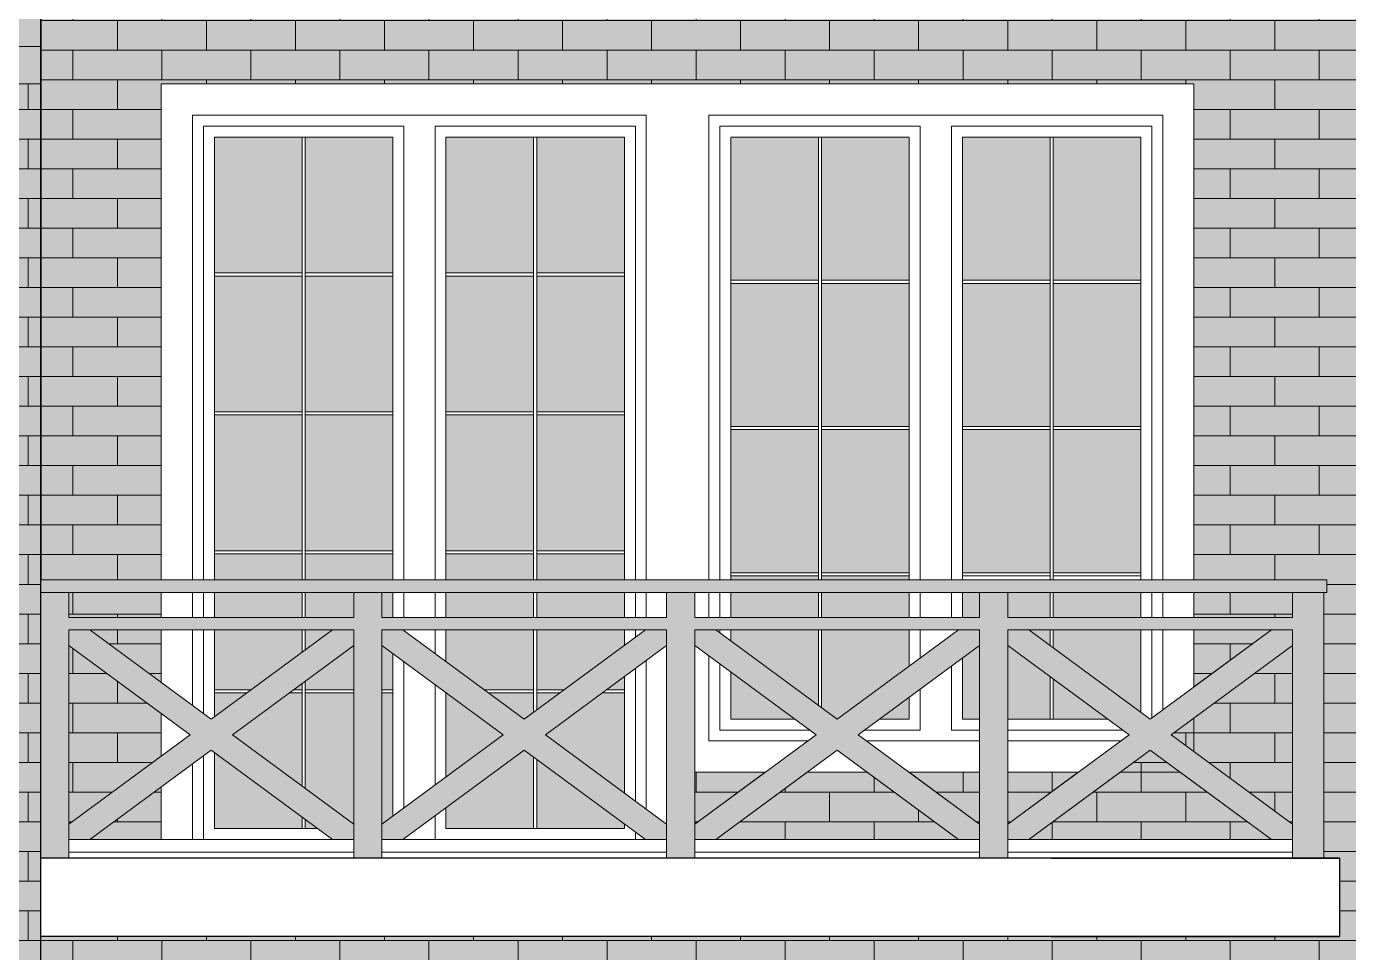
# Model space of a CAD drawing. Header units: millimetres. Extents: x -56498 to 234605, y -296269 to -29969.
# Drawn here: x 217763 to 221988, y -192118 to -189158 of the extents above; entities that cross this region are included whole.
import ezdxf

# ---------------------------------------------------------------- set-up
doc = ezdxf.new("R2010")
doc.units = ezdxf.units.MM
doc.header["$LTSCALE"] = 100
for name, color, linetype, lineweight in [('0.3', 7, 'Continuous', 30), ('Тонкі 0.18', 142, 'Continuous', 18), ('Штрихування 0.09', 253, 'Continuous', 9)]:
    doc.layers.add(name, color=color, linetype=linetype, lineweight=lineweight)
pattern_1 = [(0, (0, -59400), (0, 94.83852), []), (90, (0, -59400), (-142.24, 94.83852), [94.83852, -94.83852])]

msp = doc.modelspace()

# ---------------------------------------------------------------- hatches: boundary and pattern name
at = {"layer": 'Тонкі 0.18', "ltscale": 0.75, "true_color": 0xf4ebd8}
h = msp.add_hatch(color=254, dxfattribs=at)
h.paths.add_polyline_path([(217689.124, -188401.829), (217364.445, -188766.652), (217689.124, -189131.4)])
h.paths.add_polyline_path([(217608.836, -188311.636), (216959.478, -188311.636), (217284.157, -188676.384)])
h.paths.add_polyline_path([(216879.115, -188401.829), (216879.115, -189131.4), (217203.794, -188766.652)])
h.paths.add_polyline_path([(217284.157, -188856.845), (216959.478, -189221.593), (217608.836, -189221.593)])
h.paths.add_polyline_path([(216759.133, -188311.636), (216029.111, -188311.636), (216029.111, -189221.593), (216759.133, -189221.593)])
h.paths.add_polyline_path([(215909.129, -188391.024), (215475.799, -188766.652), (215909.129, -189142.205)])
h.paths.add_polyline_path([(215384.18, -188846.04), (214950.775, -189221.593), (215817.511, -189221.593)])
h.paths.add_polyline_path([(214859.156, -188391.024), (214859.156, -189142.205), (215292.562, -188766.652)])
h.paths.add_polyline_path([(215817.511, -188311.636), (214950.775, -188311.636), (215384.18, -188687.189)])
h.paths.add_polyline_path([(214739.174, -188311.636), (214229.158, -188311.636), (214229.158, -189221.593), (214739.174, -189221.593)])
h.paths.add_polyline_path([(214109.176, -188391.024), (213675.77, -188766.652), (214109.176, -189142.205)])
h.paths.add_polyline_path([(214017.557, -188311.636), (213150.746, -188311.636), (213584.152, -188687.189)])
h.paths.add_polyline_path([(213492.533, -188766.652), (213059.127, -188391.024), (213059.127, -189142.205)])
h.paths.add_polyline_path([(213584.152, -188846.04), (213150.746, -189221.593), (214017.557, -189221.593)])
h.paths.add_polyline_path([(212939.146, -188311.636), (212209.124, -188311.636), (212209.124, -189221.593), (212939.146, -189221.593)])
h.paths.add_polyline_path([(212089.142, -188401.829), (211764.463, -188766.652), (212089.142, -189131.4)])
h.paths.add_polyline_path([(212008.854, -188311.636), (211359.496, -188311.636), (211684.175, -188676.384)])
h.paths.add_polyline_path([(211279.133, -188401.829), (211279.133, -189131.4), (211603.812, -188766.652)])
h.paths.add_polyline_path([(211684.175, -188856.845), (211359.496, -189221.593), (212008.854, -189221.593)])
h.paths.add_polyline_path([(214859.156, -189341.65), (214109.176, -189341.65), (214109.176, -190441.634), (214859.156, -190441.634)])
h.paths.add_polyline_path([(214859.156, -190441.634), (214109.176, -190441.634), (214109.176, -191541.619), (212459.143, -191541.619), (212459.143, -190441.634), (211159.151, -190441.634), (211159.151, -193366.634), (212459.143, -193366.634), (212459.143, -192541.618), (214109.176, -192541.618), (214109.176, -193366.634), (214859.156, -193366.634), (214859.156, -192541.618), (216509.114, -192541.618), (216509.114, -193366.634), (217809.181, -193366.634), (217809.181, -190441.634), (216509.114, -190441.634), (216509.114, -191541.619), (214859.156, -191541.619)])
h.paths.add_polyline_path([(217809.181, -189341.65), (216509.114, -189341.65), (216509.114, -190441.634), (217809.181, -190441.634)])
h.paths.add_polyline_path([(212459.143, -189341.65), (211159.151, -189341.65), (211159.151, -190441.634), (212459.143, -190441.634)])
h.paths.add_polyline_path([(217809.181, -193366.634), (216509.114, -193366.634), (216509.114, -194191.651), (214859.156, -194191.651), (214859.156, -193366.634), (214109.176, -193366.634), (214109.176, -194191.576), (214109.176, -194191.651), (212459.143, -194191.651), (212459.143, -193366.634), (211159.151, -193366.634), (211159.151, -195046.592), (217809.181, -195046.592)])
h = msp.add_hatch(color=254, dxfattribs=at)
h.paths.add_polyline_path([(218194.113, -190441.634), (217809.181, -190441.634), (217809.181, -190926.627), (218194.113, -190926.627)], flags=17)
h.paths.add_polyline_path([(218194.113, -191086.603), (217966.531, -191086.603), (218194.113, -191254.172)], flags=17)
h.paths.add_polyline_path([(218194.113, -190966.621), (217899.074, -190966.621), (217899.074, -191046.609), (218194.113, -191046.609)], flags=16)
h.paths.add_polyline_path([(218194.113, -191353.515), (217899.074, -191136.276), (217899.074, -191706.922), (218194.113, -191489.741)], flags=17)
h.paths.add_polyline_path([(218194.113, -191589.07), (217966.531, -191756.595), (218194.113, -191756.595)], flags=17)
h.paths.add_polyline_path([(221741.646, -191086.603), (221494.104, -191086.603), (221494.104, -191268.864)], flags=16)
h.paths.add_polyline_path([(220123.636, -191541.619), (219899.072, -191541.619), (219899.072, -191706.922)], flags=17)
h.paths.add_polyline_path([(220449.602, -191541.619), (220258.575, -191541.619), (219966.529, -191756.595), (220741.647, -191756.595)], flags=17)
h.paths.add_polyline_path([(221449.601, -191541.619), (221258.574, -191541.619), (220966.529, -191756.595), (221741.646, -191756.595)], flags=17)
h.paths.add_polyline_path([(221809.103, -191136.276), (221494.104, -191368.211), (221494.104, -191474.987), (221809.103, -191706.922)], flags=17)
h.paths.add_polyline_path([(225309.139, -189094.333), (218488.103, -189094.333), (218409.166, -189001.814), (217809.181, -188298.649), (217809.181, -188311.636), (217809.181, -189221.593), (217809.181, -189341.65), (217809.181, -190441.634), (218194.113, -190441.634), (218194.113, -189341.65), (219844.071, -189341.65), (221494.104, -189341.65), (221494.104, -190441.634), (222309.066, -190441.634), (222309.066, -189341.65), (223959.091, -189341.65), (223959.091, -190441.634), (225309.139, -190441.634)])
h.paths.add_polyline_path([(225309.139, -190441.634), (223959.091, -190441.634), (223959.091, -191541.619), (222309.066, -191541.619), (222309.066, -190441.634), (221494.104, -190441.634), (221494.104, -190926.627), (221919.106, -190926.627), (221919.106, -190966.621), (221909.126, -190966.621), (221909.126, -191816.598), (221959.126, -191816.598), (221959.126, -192066.595), (217809.181, -192066.595), (217809.181, -193366.634), (218194.113, -193366.634), (218194.113, -192541.618), (219844.146, -192541.618), (221494.104, -192541.618), (221494.104, -193366.634), (222309.141, -193366.634), (222309.141, -192541.618), (223959.173, -192541.618), (223959.173, -193366.634), (225309.139, -193366.634)])
h.paths.add_polyline_path([(225309.139, -193366.634), (223959.173, -193366.634), (223959.173, -194191.651), (222309.141, -194191.651), (222309.141, -193366.634), (221494.104, -193366.634), (221494.104, -194191.576), (221494.104, -194191.651), (218194.113, -194191.651), (218194.113, -193366.634), (217809.181, -193366.634), (217809.181, -195046.592), (225309.139, -195046.592)])
h.paths.add_polyline_path([(221809.103, -190966.621), (221494.104, -190966.621), (221494.104, -191046.609), (221809.103, -191046.609)], flags=16)
h.paths.add_polyline_path([(221741.646, -191086.603), (221494.104, -191086.603), (221494.104, -191268.864)], flags=17)
h.paths.add_polyline_path([(221809.103, -191136.276), (221494.104, -191368.211), (221494.104, -191474.987), (221809.103, -191706.922)], flags=16)
h.paths.add_polyline_path([(221449.601, -191541.619), (221258.574, -191541.619), (220966.529, -191756.595), (221741.646, -191756.595)], flags=17)
h.paths.add_polyline_path([(220899.072, -191541.619), (220899.072, -191706.922), (221123.636, -191541.619)], flags=17)
h.paths.add_polyline_path([(221258.567, -191541.619), (221258.574, -191541.619), (221354.088, -191471.31), (221449.601, -191541.619), (221449.608, -191541.619), (221741.646, -191756.595), (220966.529, -191756.595)], flags=17)
h.paths.add_polyline_path([(221421.545, -191421.637), (221809.103, -191136.276), (221809.103, -191706.922)], flags=17)
h.paths.add_polyline_path([(221494.104, -191268.864), (221494.104, -191086.603), (221741.646, -191086.603)], flags=17)
h.paths.add_polyline_path([(220809.104, -191541.619), (220584.54, -191541.619), (220809.104, -191706.922)], flags=17)
at = {"layer": 'Тонкі 0.18'}
msp.add_hatch(color=256, dxfattribs=at).paths.add_polyline_path([(219104.07, -191287.248), (219104.67, -191287.623), (219104.07, -191287.623), (219104.07, -191287.248)], flags=0)
at = {"layer": 'Штрихування 0.09', "true_color": 0xa64517}
h = msp.add_hatch(color=34, dxfattribs=at)
h.paths.add_polyline_path([(214229.158, -188311.636), (214109.176, -188311.636), (214109.176, -189221.593), (214229.158, -189221.593)])
h.paths.add_polyline_path([(215909.129, -188391.024), (215909.129, -188311.636), (215817.511, -188311.636), (215384.18, -188687.189), (214950.775, -188311.636), (214859.156, -188311.636), (214859.156, -188391.024), (215292.562, -188766.652), (214859.156, -189142.205), (214859.156, -189221.593), (214950.775, -189221.593), (215384.18, -188846.04), (215817.511, -189221.593), (215909.129, -189221.593), (215909.129, -189142.205), (215475.799, -188766.652)])
h.paths.add_polyline_path([(217689.124, -188401.829), (217689.124, -188311.636), (217608.836, -188311.636), (217284.157, -188676.384), (216959.478, -188311.636), (216879.115, -188311.636), (216879.115, -188401.829), (217203.794, -188766.652), (216879.115, -189131.4), (216879.115, -189221.593), (216959.478, -189221.593), (217284.157, -188856.845), (217608.836, -189221.593), (217689.124, -189221.593), (217689.124, -189131.4), (217364.445, -188766.652)])
h.paths.add_polyline_path([(213059.127, -188391.024), (213059.127, -188311.636), (212939.146, -188311.636), (212939.146, -189221.593), (213059.127, -189221.593)])
h.paths.add_polyline_path([(212209.124, -188311.636), (212089.142, -188311.636), (212089.142, -189221.593), (212209.124, -189221.593)])
h.paths.add_polyline_path([(211279.133, -188311.636), (211159.151, -188311.636), (211159.151, -189221.593), (211279.133, -189221.593)])
h.paths.add_polyline_path([(214109.176, -188391.024), (214109.176, -188311.636), (214017.557, -188311.636), (213584.152, -188687.189), (213150.746, -188311.636), (213059.127, -188311.636), (213059.127, -188391.024), (213492.533, -188766.652), (213059.127, -189142.205), (213059.127, -189221.593), (213150.746, -189221.593), (213584.152, -188846.04), (214017.557, -189221.593), (214109.176, -189221.593), (214109.176, -189142.205), (213675.77, -188766.652)])
h.paths.add_polyline_path([(212089.142, -188401.829), (212089.142, -188311.636), (212008.854, -188311.636), (211684.175, -188676.384), (211359.496, -188311.636), (211279.133, -188311.636), (211279.133, -188401.829), (211603.812, -188766.652), (211279.133, -189131.4), (211279.133, -189221.593), (211359.496, -189221.593), (211684.175, -188856.845), (212008.854, -189221.593), (212089.142, -189221.593), (212089.142, -189131.4), (211764.463, -188766.652)])
h.paths.add_polyline_path([(217809.106, -189221.593), (211159.151, -189221.593), (211159.151, -189341.65), (217809.106, -189341.65)])
h.paths.add_polyline_path([(214859.156, -188391.024), (214859.156, -188311.636), (214739.174, -188311.636), (214739.174, -189221.593), (214859.156, -189221.593)])
h.paths.add_polyline_path([(216029.111, -188311.636), (215909.129, -188311.636), (215909.129, -189221.593), (216029.111, -189221.593)])
h.paths.add_polyline_path([(216879.115, -188401.829), (216879.115, -188311.636), (216759.133, -188311.636), (216759.133, -189221.593), (216879.115, -189221.593)])
h.paths.add_polyline_path([(217809.181, -188311.636), (217689.124, -188311.636), (217689.124, -189131.4), (217689.124, -189221.593), (217809.181, -189221.593)])
h.paths.add_polyline_path([(211159.151, -188298.58), (211250.433, -188191.654), (217717.863, -188191.654), (217809.181, -188298.58), (217809.181, -188311.636), (211159.151, -188311.636)])
at = {"layer": 'Штрихування 0.09', "ltscale": 0.75}
h = msp.add_hatch(dxfattribs=at)
h.set_pattern_fill('AR-BRSTD', color=256, scale=1.4, style=0)
h.set_pattern_definition(pattern_1)
h.paths.add_polyline_path([(217689.124, -188401.829), (217364.445, -188766.652), (217689.124, -189131.4)])
h.paths.add_polyline_path([(217608.836, -188311.636), (216959.478, -188311.636), (217284.157, -188676.384)])
h.paths.add_polyline_path([(216879.115, -188401.829), (216879.115, -189131.4), (217203.794, -188766.652)])
h.paths.add_polyline_path([(217284.157, -188856.845), (216959.478, -189221.593), (217608.836, -189221.593)])
h.paths.add_polyline_path([(216759.133, -188311.636), (216029.111, -188311.636), (216029.111, -189221.593), (216759.133, -189221.593)])
h.paths.add_polyline_path([(215909.129, -188391.024), (215475.799, -188766.652), (215909.129, -189142.205)])
h.paths.add_polyline_path([(215384.18, -188846.04), (214950.775, -189221.593), (215817.511, -189221.593)])
h.paths.add_polyline_path([(214859.156, -188391.024), (214859.156, -189142.205), (215292.562, -188766.652)])
h.paths.add_polyline_path([(215817.511, -188311.636), (214950.775, -188311.636), (215384.18, -188687.189)])
h.paths.add_polyline_path([(214739.174, -188311.636), (214229.158, -188311.636), (214229.158, -189221.593), (214739.174, -189221.593)])
h.paths.add_polyline_path([(214109.176, -188391.024), (213675.77, -188766.652), (214109.176, -189142.205)])
h.paths.add_polyline_path([(214017.557, -188311.636), (213150.746, -188311.636), (213584.152, -188687.189)])
h.paths.add_polyline_path([(213492.533, -188766.652), (213059.127, -188391.024), (213059.127, -189142.205)])
h.paths.add_polyline_path([(213584.152, -188846.04), (213150.746, -189221.593), (214017.557, -189221.593)])
h.paths.add_polyline_path([(212939.146, -188311.636), (212209.124, -188311.636), (212209.124, -189221.593), (212939.146, -189221.593)])
h.paths.add_polyline_path([(212089.142, -188401.829), (211764.463, -188766.652), (212089.142, -189131.4)])
h.paths.add_polyline_path([(212008.854, -188311.636), (211359.496, -188311.636), (211684.175, -188676.384)])
h.paths.add_polyline_path([(211279.133, -188401.829), (211279.133, -189131.4), (211603.812, -188766.652)])
h.paths.add_polyline_path([(211684.175, -188856.845), (211359.496, -189221.593), (212008.854, -189221.593)])
h.paths.add_polyline_path([(214859.156, -189341.65), (214109.176, -189341.65), (214109.176, -190441.634), (214859.156, -190441.634)])
h.paths.add_polyline_path([(214859.156, -190441.634), (214109.176, -190441.634), (214109.176, -191541.619), (212459.143, -191541.619), (212459.143, -190441.634), (211159.151, -190441.634), (211159.151, -193366.634), (212459.143, -193366.634), (212459.143, -192541.618), (214109.176, -192541.618), (214109.176, -193366.634), (214859.156, -193366.634), (214859.156, -192541.618), (216509.114, -192541.618), (216509.114, -193366.634), (217809.181, -193366.634), (217809.181, -190441.634), (216509.114, -190441.634), (216509.114, -191541.619), (214859.156, -191541.619)])
h.paths.add_polyline_path([(217809.181, -189341.65), (216509.114, -189341.65), (216509.114, -190441.634), (217809.181, -190441.634)])
h.paths.add_polyline_path([(212459.143, -189341.65), (211159.151, -189341.65), (211159.151, -190441.634), (212459.143, -190441.634)])
h.paths.add_polyline_path([(217809.181, -193366.634), (216509.114, -193366.634), (216509.114, -194191.651), (214859.156, -194191.651), (214859.156, -193366.634), (214109.176, -193366.634), (214109.176, -194191.576), (214109.176, -194191.651), (212459.143, -194191.651), (212459.143, -193366.634), (211159.151, -193366.634), (211159.151, -195046.592), (217809.181, -195046.592)])
h = msp.add_hatch(dxfattribs=at)
h.set_pattern_fill('AR-BRSTD', color=256, scale=1.4, style=0)
h.set_pattern_definition(pattern_1)
h.paths.add_polyline_path([(218194.113, -190441.634), (217809.181, -190441.634), (217809.181, -190926.627), (218194.113, -190926.627)], flags=17)
h.paths.add_polyline_path([(218194.113, -191086.603), (217966.531, -191086.603), (218194.113, -191254.172)], flags=17)
h.paths.add_polyline_path([(218194.113, -190966.621), (217899.074, -190966.621), (217899.074, -191046.609), (218194.113, -191046.609)], flags=16)
h.paths.add_polyline_path([(218194.113, -191353.515), (217899.074, -191136.276), (217899.074, -191706.922), (218194.113, -191489.741)], flags=17)
h.paths.add_polyline_path([(218194.113, -191589.07), (217966.531, -191756.595), (218194.113, -191756.595)], flags=17)
h.paths.add_polyline_path([(221741.646, -191086.603), (221494.104, -191086.603), (221494.104, -191268.864)], flags=16)
h.paths.add_polyline_path([(220123.636, -191541.619), (219899.072, -191541.619), (219899.072, -191706.922)], flags=17)
h.paths.add_polyline_path([(220449.602, -191541.619), (220258.575, -191541.619), (219966.529, -191756.595), (220741.647, -191756.595)], flags=17)
h.paths.add_polyline_path([(221449.601, -191541.619), (221258.574, -191541.619), (220966.529, -191756.595), (221741.646, -191756.595)], flags=17)
h.paths.add_polyline_path([(221809.103, -191136.276), (221494.104, -191368.211), (221494.104, -191474.987), (221809.103, -191706.922)], flags=17)
h.paths.add_polyline_path([(225309.139, -189094.333), (218488.103, -189094.333), (218409.166, -189001.814), (217809.181, -188298.649), (217809.181, -188311.636), (217809.181, -189221.593), (217809.181, -189341.65), (217809.181, -190441.634), (218194.113, -190441.634), (218194.113, -189341.65), (219844.071, -189341.65), (221494.104, -189341.65), (221494.104, -190441.634), (222309.066, -190441.634), (222309.066, -189341.65), (223959.091, -189341.65), (223959.091, -190441.634), (225309.139, -190441.634)])
h.paths.add_polyline_path([(225309.139, -190441.634), (223959.091, -190441.634), (223959.091, -191541.619), (222309.066, -191541.619), (222309.066, -190441.634), (221494.104, -190441.634), (221494.104, -190926.627), (221919.106, -190926.627), (221919.106, -190966.621), (221909.126, -190966.621), (221909.126, -191816.598), (221959.126, -191816.598), (221959.126, -192066.595), (217809.181, -192066.595), (217809.181, -193366.634), (218194.113, -193366.634), (218194.113, -192541.618), (219844.146, -192541.618), (221494.104, -192541.618), (221494.104, -193366.634), (222309.141, -193366.634), (222309.141, -192541.618), (223959.173, -192541.618), (223959.173, -193366.634), (225309.139, -193366.634)])
h.paths.add_polyline_path([(225309.139, -193366.634), (223959.173, -193366.634), (223959.173, -194191.651), (222309.141, -194191.651), (222309.141, -193366.634), (221494.104, -193366.634), (221494.104, -194191.576), (221494.104, -194191.651), (218194.113, -194191.651), (218194.113, -193366.634), (217809.181, -193366.634), (217809.181, -195046.592), (225309.139, -195046.592)])
h.paths.add_polyline_path([(221809.103, -190966.621), (221494.104, -190966.621), (221494.104, -191046.609), (221809.103, -191046.609)], flags=16)
h.paths.add_polyline_path([(221741.646, -191086.603), (221494.104, -191086.603), (221494.104, -191268.864)], flags=17)
h.paths.add_polyline_path([(221809.103, -191136.276), (221494.104, -191368.211), (221494.104, -191474.987), (221809.103, -191706.922)], flags=16)
h.paths.add_polyline_path([(221449.601, -191541.619), (221258.574, -191541.619), (220966.529, -191756.595), (221741.646, -191756.595)], flags=17)
h.paths.add_polyline_path([(220899.072, -191541.619), (220899.072, -191706.922), (221123.636, -191541.619)], flags=17)
h.paths.add_polyline_path([(221258.567, -191541.619), (221258.574, -191541.619), (221354.088, -191471.31), (221449.601, -191541.619), (221449.608, -191541.619), (221741.646, -191756.595), (220966.529, -191756.595)], flags=17)
h.paths.add_polyline_path([(221421.545, -191421.637), (221809.103, -191136.276), (221809.103, -191706.922)], flags=17)
h.paths.add_polyline_path([(221494.104, -191268.864), (221494.104, -191086.603), (221741.646, -191086.603)], flags=17)
h.paths.add_polyline_path([(220809.104, -191541.619), (220584.54, -191541.619), (220809.104, -191706.922)], flags=17)
at = {"layer": 'Штрихування 0.09'}
h = msp.add_hatch(color=7, dxfattribs=at)
h.set_gradient(color1=(209, 255, 255), color2=(250, 255, 255), one_color=1, tint=0.99)
h.paths.add_polyline_path([(219674.116, -190966.621), (219394.083, -190966.621), (219394.083, -191046.609), (219674.116, -191046.609)])
h.paths.add_polyline_path([(219384.103, -190966.621), (219104.07, -190966.621), (219104.07, -191046.609), (219384.103, -191046.609)])
h.paths.add_polyline_path([(218809.105, -191136.276), (218654.082, -191250.42), (218654.082, -191277.643), (218809.105, -191277.643)])
h.paths.add_polyline_path([(218644.102, -191257.768), (218617.109, -191277.643), (218644.102, -191277.643)])
h.paths.add_polyline_path([(219674.116, -189511.605), (219394.083, -189511.605), (219394.083, -189945.611), (219674.116, -189945.611)])
h.paths.add_polyline_path([(219384.103, -189511.605), (219104.07, -189511.605), (219104.07, -189945.611), (219384.103, -189945.611)])
h.paths.add_polyline_path([(219384.103, -189955.591), (219104.07, -189955.591), (219104.07, -190389.597), (219384.103, -190389.597)])
h.paths.add_polyline_path([(219674.116, -189955.591), (219394.083, -189955.591), (219394.083, -190389.597), (219674.116, -190389.597)])
h.paths.add_polyline_path([(219384.103, -190399.652), (219104.07, -190399.652), (219104.07, -190833.583), (219384.103, -190833.583)])
h.paths.add_polyline_path([(219674.116, -190399.652), (219394.083, -190399.652), (219394.083, -190833.583), (219674.116, -190833.583)])
h.paths.add_polyline_path([(219384.103, -190843.637), (219104.07, -190843.637), (219104.07, -190926.627), (219384.103, -190926.627)])
h.paths.add_polyline_path([(219674.116, -190843.637), (219394.083, -190843.637), (219394.083, -190926.627), (219674.116, -190926.627)])
h.paths.add_polyline_path([(219674.116, -191287.623), (219603.555, -191287.623), (219421.546, -191421.637), (219674.116, -191607.555)])
h.paths.add_polyline_path([(219394.083, -191500.75), (219394.083, -191721.629), (219674.116, -191721.629), (219674.116, -191706.885)])
h.paths.add_polyline_path([(219384.103, -191493.404), (219354.089, -191471.31), (219104.07, -191655.351), (219104.07, -191721.629), (219384.103, -191721.629)])
h.paths.add_polyline_path([(219104.623, -191287.623), (219104.07, -191287.623), (219104.07, -191556.022), (219286.632, -191421.637)])
h.paths.add_polyline_path([(219384.103, -191287.623), (219239.543, -191287.623), (219354.089, -191371.963), (219384.103, -191349.863)])
h.paths.add_polyline_path([(219468.634, -191287.623), (219394.083, -191287.623), (219394.083, -191342.515)])
h.paths.add_polyline_path([(219674.116, -191136.327), (219674.116, -191086.603), (219394.083, -191086.603), (219394.083, -191277.643), (219482.188, -191277.643)])
h.paths.add_polyline_path([(219384.103, -191086.603), (219104.07, -191086.603), (219104.07, -191187.874), (219225.99, -191277.643), (219384.103, -191277.643)])
h.paths.add_polyline_path([(219674.116, -191235.669), (219617.109, -191277.643), (219674.116, -191277.643)])
h.paths.add_polyline_path([(218934.115, -191287.623), (218899.073, -191287.623), (218899.073, -191706.922), (218934.115, -191681.127)])
h.paths.add_polyline_path([(218934.115, -191162.077), (218899.073, -191136.276), (218899.073, -191277.643), (218934.115, -191277.643)])
h.paths.add_polyline_path([(218934.115, -190966.621), (218899.073, -190966.621), (218899.073, -191046.609), (218934.115, -191046.609)])
h.paths.add_polyline_path([(218809.105, -190966.621), (218654.082, -190966.621), (218654.082, -191046.609), (218809.105, -191046.609)])
h.paths.add_polyline_path([(218741.648, -191086.603), (218654.082, -191086.603), (218654.082, -191151.078)])
h.paths.add_polyline_path([(218644.102, -191086.603), (218364.069, -191086.603), (218364.069, -191277.643), (218482.189, -191277.643), (218644.102, -191158.426)])
h.paths.add_polyline_path([(218644.102, -190966.621), (218364.069, -190966.621), (218364.069, -191046.609), (218644.102, -191046.609)])
h.paths.add_polyline_path([(218468.635, -191287.623), (218364.069, -191287.623), (218364.069, -191364.615)])
h.paths.add_polyline_path([(218644.102, -191287.623), (218603.555, -191287.623), (218421.546, -191421.637), (218644.102, -191585.462)])
h.paths.add_polyline_path([(218809.105, -191287.623), (218654.082, -191287.623), (218654.082, -191592.808), (218809.105, -191706.922)])
h.paths.add_polyline_path([(218364.069, -191478.656), (218364.069, -191721.629), (218644.102, -191721.629), (218644.102, -191684.791)])
h.paths.add_polyline_path([(218654.082, -191692.137), (218654.082, -191721.629), (218694.146, -191721.629)])
h.paths.add_polyline_path([(218934.115, -190843.637), (218654.082, -190843.637), (218654.082, -190926.627), (218934.115, -190926.627)])
h.paths.add_polyline_path([(218644.102, -190843.637), (218364.069, -190843.637), (218364.069, -190926.627), (218644.102, -190926.627)])
h.paths.add_polyline_path([(218644.102, -190399.652), (218364.069, -190399.652), (218364.069, -190833.583), (218644.102, -190833.583)])
h.paths.add_polyline_path([(218934.115, -190399.652), (218654.082, -190399.652), (218654.082, -190833.583), (218934.115, -190833.583)])
h.paths.add_polyline_path([(218934.115, -189955.591), (218654.082, -189955.591), (218654.082, -190389.597), (218934.115, -190389.597)])
h.paths.add_polyline_path([(218644.102, -189955.591), (218364.069, -189955.591), (218364.069, -190389.597), (218644.102, -190389.597)])
h.paths.add_polyline_path([(218644.102, -189511.605), (218364.069, -189511.605), (218364.069, -189945.611), (218644.102, -189945.611)])
h.paths.add_polyline_path([(218934.115, -189511.605), (218654.082, -189511.605), (218654.082, -189945.611), (218934.115, -189945.611)])
h = msp.add_hatch(color=7, dxfattribs=at)
h.set_gradient(color1=(209, 255, 255), color2=(250, 255, 255), one_color=1, tint=0.99)
h.paths.add_polyline_path([(221324.073, -189511.605), (221044.116, -189511.605), (221044.116, -189969.097), (221324.073, -189969.097)])
h.paths.add_polyline_path([(221034.061, -189511.605), (220754.103, -189511.605), (220754.103, -189969.097), (221034.061, -189969.097)])
h.paths.add_polyline_path([(221034.061, -189979.152), (220754.103, -189979.152), (220754.103, -190436.644), (221034.061, -190436.644)])
h.paths.add_polyline_path([(221324.073, -189979.152), (221044.116, -189979.152), (221044.116, -190436.644), (221324.073, -190436.644)])
h.paths.add_polyline_path([(221324.073, -190446.624), (221044.116, -190446.624), (221044.116, -190904.116), (221324.073, -190904.116)])
h.paths.add_polyline_path([(221034.061, -190446.624), (220754.103, -190446.624), (220754.103, -190904.116), (221034.061, -190904.116)])
h.paths.add_polyline_path([(221044.116, -191243.072), (221044.116, -191371.588), (221218.657, -191371.588)])
h.paths.add_polyline_path([(221034.061, -191235.669), (220899.072, -191136.276), (220899.072, -191371.588), (221034.061, -191371.588)])
h.paths.add_polyline_path([(220809.104, -191136.276), (220754.103, -191176.774), (220754.103, -191371.588), (220809.104, -191371.588)])
h.paths.add_polyline_path([(220809.104, -190966.621), (220754.103, -190966.621), (220754.103, -191046.609), (220809.104, -191046.609)])
h.paths.add_polyline_path([(221034.061, -190966.621), (220899.072, -190966.621), (220899.072, -191046.609), (221034.061, -191046.609)])
h.paths.add_polyline_path([(221034.061, -191086.603), (220966.529, -191086.603), (221034.061, -191136.327)])
h.paths.add_polyline_path([(221324.073, -190966.621), (221044.116, -190966.621), (221044.116, -191046.609), (221324.073, -191046.609)])
h.paths.add_polyline_path([(221324.073, -191086.603), (221044.116, -191086.603), (221044.116, -191143.73), (221324.073, -191349.863)])
h.paths.add_polyline_path([(220584.072, -191301.968), (220489.518, -191371.588), (220584.072, -191371.588)])
h.paths.add_polyline_path([(220584.072, -191086.603), (220304.114, -191086.603), (220304.114, -191335.167), (220353.579, -191371.588), (220354.598, -191371.588), (220584.072, -191202.625)])
h.paths.add_polyline_path([(220294.06, -191086.603), (220014.102, -191086.603), (220014.102, -191121.63), (220294.06, -191327.764)])
h.paths.add_polyline_path([(220014.102, -191220.973), (220014.102, -191371.588), (220218.658, -191371.588)])
h.paths.add_polyline_path([(220294.06, -190966.621), (220014.102, -190966.621), (220014.102, -191046.609), (220294.06, -191046.609)])
h.paths.add_polyline_path([(220584.072, -190966.621), (220304.114, -190966.621), (220304.114, -191046.609), (220584.072, -191046.609)])
h.paths.add_polyline_path([(220584.072, -190914.096), (220304.114, -190914.096), (220304.114, -190926.627), (220584.072, -190926.627)])
h.paths.add_polyline_path([(220294.06, -190914.096), (220014.102, -190914.096), (220014.102, -190926.627), (220294.06, -190926.627)])
h.paths.add_polyline_path([(220584.072, -190446.624), (220304.114, -190446.624), (220304.114, -190904.116), (220584.072, -190904.116)])
h.paths.add_polyline_path([(220294.06, -190446.624), (220014.102, -190446.624), (220014.102, -190904.116), (220294.06, -190904.116)])
h.paths.add_polyline_path([(220294.06, -189979.152), (220014.102, -189979.152), (220014.102, -190436.644), (220294.06, -190436.644)])
h.paths.add_polyline_path([(220584.072, -189979.152), (220304.114, -189979.152), (220304.114, -190436.644), (220584.072, -190436.644)])
h.paths.add_polyline_path([(220584.072, -189511.605), (220304.114, -189511.605), (220304.114, -189969.097), (220584.072, -189969.097)])
h.paths.add_polyline_path([(220294.06, -189511.605), (220014.102, -189511.605), (220014.102, -189969.097), (220294.06, -189969.097)])
at = {"layer": 'Штрихування 0.09', "true_color": 0xa64517}
h = msp.add_hatch(color=34, dxfattribs=at)
h.paths.add_polyline_path([(218809.105, -191136.276), (218809.105, -191086.603), (218741.648, -191086.603), (218354.089, -191371.963), (217966.531, -191086.603), (217899.074, -191086.603), (217899.074, -191136.276), (218194.113, -191353.504), (218194.113, -191353.515), (218286.632, -191421.637), (218194.113, -191489.741), (218194.113, -191489.769), (217899.074, -191706.922), (217899.074, -191756.595), (217966.531, -191756.595), (218354.089, -191471.31), (218741.648, -191756.595), (218809.105, -191756.595), (218809.105, -191706.922), (218421.546, -191421.637)], flags=17)
h.paths.add_polyline_path([(219809.105, -191136.276), (219809.105, -191086.603), (219741.648, -191086.603), (219354.089, -191371.963), (218966.53, -191086.603), (218899.073, -191086.603), (218899.073, -191136.276), (219286.632, -191421.637), (218899.073, -191706.922), (218899.073, -191756.595), (218966.53, -191756.595), (219354.089, -191471.31), (219741.648, -191756.595), (219809.105, -191756.595), (219809.105, -191706.922), (219421.546, -191421.637)], flags=17)
h.paths.add_polyline_path([(221809.103, -191136.276), (221809.103, -191086.603), (221741.646, -191086.603), (221354.088, -191371.963), (220966.529, -191086.603), (220899.072, -191086.603), (220899.072, -191136.276), (221286.631, -191421.637), (221123.636, -191541.619), (221123.653, -191541.619), (220899.072, -191706.922), (220899.072, -191756.595), (220966.529, -191756.595), (221258.567, -191541.619), (221258.574, -191541.619), (221354.088, -191471.31), (221449.601, -191541.619), (221449.608, -191541.619), (221741.646, -191756.595), (221809.103, -191756.595), (221809.103, -191706.922), (221421.545, -191421.637)], flags=17)
h.paths.add_polyline_path([(220809.104, -191136.276), (220809.104, -191086.603), (220741.647, -191086.603), (220354.088, -191371.963), (219966.529, -191086.603), (219899.072, -191086.603), (219899.072, -191136.276), (220286.631, -191421.637), (220123.636, -191541.619), (220123.654, -191541.619), (219899.072, -191706.922), (219899.072, -191756.595), (219966.529, -191756.595), (220258.568, -191541.619), (220258.575, -191541.619), (220354.088, -191471.31), (220449.602, -191541.619), (220449.609, -191541.619), (220741.647, -191756.595), (220809.104, -191756.595), (220809.104, -191706.922), (220584.523, -191541.619), (220584.54, -191541.619), (220584.534, -191541.627), (220584.523, -191541.619), (220584.529, -191541.61), (220421.545, -191421.637)], flags=17)
h.paths.add_polyline_path([(221919.106, -190926.627), (217809.181, -190926.627), (217809.181, -190966.621), (221919.106, -190966.621)])
h.paths.add_polyline_path([(220899.072, -190966.621), (220809.104, -190966.621), (220809.104, -191046.609), (219899.072, -191046.609), (219899.072, -190966.621), (219809.105, -190966.621), (219809.105, -191046.609), (218899.073, -191046.609), (218899.073, -190966.621), (218809.105, -190966.621), (218809.105, -191046.609), (217899.074, -191046.609), (217899.074, -190966.621), (217809.181, -190966.621), (217809.181, -191816.598), (217899.074, -191816.598), (217899.074, -191086.603), (217966.531, -191086.603), (218809.105, -191086.603), (218809.105, -191816.598), (218899.073, -191816.598), (218899.073, -191086.603), (218966.53, -191086.603), (219809.105, -191086.603), (219809.105, -191816.598), (219899.072, -191816.598), (219899.072, -191086.603), (219966.529, -191086.603), (220809.104, -191086.603), (220809.104, -191816.598), (220899.072, -191816.598), (220899.072, -191086.603), (220966.529, -191086.603), (221809.103, -191086.603), (221809.103, -191816.598), (221909.126, -191816.598), (221909.126, -190966.621), (221809.103, -190966.621), (221809.103, -191046.609), (220899.072, -191046.609)])

# ---------------------------------------------------------------- linework, layer by layer
for p, q in [((217809.181, -189221.593), (217809.181, -188311.636)), ((217809.106, -189221.593), (217809.106, -189341.65)), ((217809.181, -189341.65), (217809.181, -189221.593))]:
    msp.add_line(p, q)
at = {"layer": '0.3'}
for p, q in [((217809.181, -188298.58), (217809.181, -190926.627)), ((217809.181, -194034.901), (217809.181, -189341.65)), ((217809.181, -195616.577), (217809.181, -189341.65)), ((221959.126, -191816.598), (217809.181, -191816.598)), ((221039.101, -191816.598), (221959.126, -191816.598)), ((221959.126, -192066.595), (217809.181, -192066.595)), ((221039.101, -192066.595), (221959.126, -192066.595))]:
    msp.add_line(p, q, dxfattribs=at)
at = {"layer": '0.3', "ltscale": 0.75}
msp.add_line((221959.126, -191816.598), (221959.126, -192066.595), dxfattribs=at)
at = {"layer": 'Тонкі 0.18'}
for p, q in [((217809.181, -189221.593), (211159.151, -189221.593)), ((211159.151, -189341.65), (217809.181, -189341.65)), ((217809.181, -189341.65), (216509.114, -189341.65)), ((221494.104, -189341.65), (218194.113, -189341.65)), ((218194.113, -189341.65), (218194.113, -190926.627)), ((218194.113, -190926.627), (218194.113, -189341.65)), ((218194.113, -189341.65), (219844.071, -189341.65)), ((221494.104, -189341.65), (219844.071, -189341.65)), ((221494.104, -190926.627), (221494.104, -189341.65)), ((221494.104, -190926.627), (221494.104, -189341.65)), ((218294.136, -189441.597), (218294.136, -190926.627)), ((219744.124, -189441.597), (218294.136, -189441.597)), ((219744.124, -190926.627), (219744.124, -189441.597)), ((219944.094, -190926.627), (219944.094, -189441.597)), ((219944.094, -189441.597), (221394.082, -189441.597)), ((221394.082, -189441.597), (221394.082, -190926.627)), ((218194.113, -190926.627), (217809.106, -190926.627)), ((217809.106, -190926.627), (221919.106, -190926.627)), ((221919.106, -190926.627), (221494.104, -190926.627)), ((221919.106, -190966.621), (221919.106, -190926.627)), ((221919.106, -190926.627), (221919.106, -190966.621)), ((221919.106, -190966.621), (217809.106, -190966.621)), ((218194.113, -190966.621), (217899.074, -190966.621)), ((217899.074, -190966.621), (217899.074, -191046.609)), ((217899.074, -190966.621), (217899.074, -191046.609)), ((218194.113, -191046.609), (218194.113, -190966.621)), ((218194.113, -191046.609), (218194.113, -190966.621)), ((218294.136, -190966.621), (218294.136, -191046.609)), ((218809.105, -191046.609), (218809.105, -190966.621)), ((218899.073, -190966.621), (218899.073, -191046.609)), ((219744.124, -191046.609), (219744.124, -190966.621)), ((219809.105, -191046.609), (219809.105, -190966.621)), ((219899.072, -190966.621), (219899.072, -191046.609)), ((219944.094, -191046.609), (219944.094, -190966.621)), ((220809.104, -191046.609), (220809.104, -190966.621)), ((220899.072, -190966.621), (220899.072, -191046.609)), ((221394.082, -190966.621), (221394.082, -191046.609)), ((221809.103, -190966.621), (221494.104, -190966.621)), ((221494.104, -190966.621), (221494.104, -191046.609)), ((221494.104, -191046.609), (221494.104, -190966.621)), ((221809.103, -191046.609), (221809.103, -190966.621)), ((221809.103, -191046.609), (221809.103, -190966.621)), ((221909.126, -190966.621), (221919.106, -190966.621)), ((221909.126, -190966.621), (221909.126, -191816.598)), ((217899.074, -191046.609), (218194.113, -191046.609)), ((217899.074, -191046.609), (218809.105, -191046.609)), ((218899.073, -191046.609), (219809.105, -191046.609)), ((219899.072, -191046.609), (220809.104, -191046.609)), ((220899.072, -191046.609), (221809.103, -191046.609)), ((221494.104, -191046.609), (221809.103, -191046.609)), ((217899.074, -191086.603), (217899.074, -191816.598)), ((217966.531, -191086.603), (217899.074, -191086.603)), ((217966.531, -191086.603), (218194.113, -191086.603)), ((217966.531, -191086.603), (218354.089, -191371.963)), ((218809.105, -191086.603), (217966.531, -191086.603)), ((218194.113, -191086.603), (218194.113, -191254.157)), ((218194.113, -191254.157), (218194.113, -191086.603)), ((218294.136, -191086.603), (218294.136, -191327.767)), ((218354.089, -191371.963), (218741.648, -191086.603)), ((218809.105, -191816.598), (218809.105, -191086.603)), ((218899.073, -191086.603), (218899.073, -191816.598)), ((218966.53, -191086.603), (218899.073, -191086.603)), ((218966.53, -191086.603), (219354.089, -191371.963)), ((219809.105, -191086.603), (218966.53, -191086.603)), ((218969.081, -191086.603), (218969.081, -191088.479)), ((219069.104, -191162.088), (219069.104, -191086.603)), ((219354.089, -191371.963), (219741.648, -191086.603)), ((219809.105, -191816.598), (219809.105, -191086.603)), ((219899.072, -191086.603), (219899.072, -191816.598)), ((219966.529, -191086.603), (219899.072, -191086.603)), ((219966.529, -191086.603), (220354.088, -191371.963)), ((220809.104, -191086.603), (219966.529, -191086.603)), ((220354.088, -191371.963), (220741.647, -191086.603)), ((220809.104, -191816.598), (220809.104, -191086.603)), ((220899.072, -191086.603), (220899.072, -191816.598)), ((220966.529, -191086.603), (220899.072, -191086.603)), ((220966.529, -191086.603), (221354.088, -191371.963)), ((221809.103, -191086.603), (220966.529, -191086.603)), ((221354.088, -191371.963), (221741.646, -191086.603)), ((221394.082, -191086.603), (221394.082, -191342.474)), ((221741.646, -191086.603), (221494.104, -191268.864)), ((221494.104, -191268.864), (221494.104, -191086.603)), ((221494.104, -191086.603), (221741.646, -191086.603)), ((221494.104, -191268.864), (221494.104, -191086.603)), ((221809.103, -191816.598), (221809.103, -191086.603)), ((217899.074, -191706.922), (217899.074, -191136.276)), ((217899.074, -191136.276), (218194.113, -191353.504)), ((218286.632, -191421.637), (217899.074, -191136.276)), ((218809.105, -191136.276), (218421.546, -191421.637)), ((219286.632, -191421.637), (218899.073, -191136.276)), ((219809.105, -191136.276), (219421.546, -191421.637)), ((220286.631, -191421.637), (219899.072, -191136.276)), ((220809.104, -191136.276), (220421.545, -191421.637)), ((221286.631, -191421.637), (220899.072, -191136.276)), ((221809.103, -191136.276), (221421.545, -191421.637)), ((221494.104, -191368.211), (221809.103, -191136.276)), ((221809.103, -191136.276), (221809.103, -191706.922)), ((218969.081, -191187.826), (218969.081, -191655.372)), ((219744.124, -191659.124), (219744.124, -191184.149)), ((219944.094, -191441.596), (219944.094, -191169.442)), ((219069.104, -191581.763), (219069.104, -191261.436)), ((219104.595, -191287.623), (219104.07, -191287.623)), ((218194.113, -191353.504), (218194.113, -191489.769)), ((218194.113, -191489.769), (218194.113, -191353.504)), ((221494.104, -191474.987), (221494.104, -191368.211)), ((221494.104, -191474.987), (221494.104, -191368.211)), ((220354.538, -191371.588), (220353.638, -191371.588)), ((217899.074, -191706.922), (218286.632, -191421.637)), ((218421.546, -191421.637), (218809.105, -191706.922)), ((218899.073, -191706.922), (219286.632, -191421.637)), ((219421.546, -191421.637), (219809.105, -191706.922)), ((219899.072, -191706.922), (220286.631, -191421.637)), ((220259.468, -191441.596), (219944.094, -191441.596)), ((220421.545, -191421.637), (220809.104, -191706.922)), ((220809.104, -191441.596), (220448.708, -191441.596)), ((220899.072, -191706.922), (221286.631, -191421.637)), ((221259.468, -191441.596), (220899.072, -191441.596)), ((221421.545, -191421.637), (221809.103, -191706.922)), ((218194.113, -191489.769), (217899.074, -191706.922)), ((218354.089, -191471.31), (217966.531, -191756.595)), ((218741.648, -191756.595), (218354.089, -191471.31)), ((219354.089, -191471.31), (218966.53, -191756.595)), ((219741.648, -191756.595), (219354.089, -191471.31)), ((220354.088, -191471.31), (219966.529, -191756.595)), ((220741.647, -191756.595), (220354.088, -191471.31)), ((221354.088, -191471.31), (220966.529, -191756.595)), ((221741.646, -191756.595), (221354.088, -191471.31)), ((221809.103, -191706.922), (221494.104, -191474.987)), ((218294.136, -191515.431), (218294.136, -191756.595)), ((220123.654, -191541.619), (219899.072, -191706.922)), ((219899.072, -191706.922), (219899.072, -191541.619)), ((219899.072, -191541.619), (220123.654, -191541.619)), ((219899.072, -191541.619), (220123.654, -191541.619)), ((219966.529, -191756.595), (220258.568, -191541.619)), ((220258.568, -191541.619), (220449.609, -191541.619)), ((220258.568, -191541.619), (220449.609, -191541.619)), ((220449.609, -191541.619), (220741.647, -191756.595)), ((220584.523, -191541.619), (220809.104, -191541.619)), ((220809.104, -191706.922), (220584.523, -191541.619)), ((220584.523, -191541.619), (220809.104, -191541.619)), ((220809.104, -191541.619), (220809.104, -191706.922)), ((220899.072, -191541.619), (221123.653, -191541.619)), ((221123.653, -191541.619), (220899.072, -191706.922)), ((220899.072, -191706.922), (220899.072, -191541.619)), ((220899.072, -191541.619), (221123.653, -191541.619)), ((220966.529, -191756.595), (221258.567, -191541.619)), ((221258.567, -191541.619), (221449.608, -191541.619)), ((221258.567, -191541.619), (221449.608, -191541.619)), ((221449.608, -191541.619), (221741.646, -191756.595)), ((218194.113, -191589.116), (218194.113, -191756.595)), ((218194.113, -191756.595), (218194.113, -191589.116)), ((219069.104, -191756.595), (219069.104, -191681.11)), ((219709.082, -191732.659), (219709.082, -191756.595)), ((217899.074, -191756.595), (218809.105, -191756.595)), ((218194.113, -191756.595), (217966.531, -191756.595)), ((218899.073, -191756.595), (219809.105, -191756.595)), ((218969.081, -191754.72), (218969.081, -191756.595)), ((219899.072, -191756.595), (220809.104, -191756.595)), ((220741.647, -191756.595), (219966.529, -191756.595)), ((220899.072, -191756.595), (221809.103, -191756.595)), ((221741.646, -191756.595), (220966.529, -191756.595)), ((218194.113, -191796.589), (217899.074, -191796.589)), ((217899.074, -191796.589), (217899.074, -191816.598)), ((218809.105, -191796.589), (217899.074, -191796.589)), ((219809.105, -191796.589), (218899.073, -191796.589)), ((220809.104, -191796.589), (219899.072, -191796.589)), ((219899.072, -191796.589), (219899.072, -191816.598)), ((220809.104, -191796.589), (219899.072, -191796.589)), ((220809.104, -191816.598), (220809.104, -191796.589)), ((221809.103, -191796.589), (220899.072, -191796.589)), ((220899.072, -191796.589), (220899.072, -191816.598)), ((221809.103, -191796.589), (220899.072, -191796.589)), ((221809.103, -191816.598), (221809.103, -191796.589))]:
    msp.add_line(p, q, dxfattribs=at)
at = {"layer": 'Штрихування 0.09'}
for p, q in [((218329.103, -190926.627), (218329.103, -189476.639)), ((218329.103, -189476.639), (218969.081, -189476.639)), ((218364.069, -189511.605), (218364.069, -190926.627)), ((218934.115, -189511.605), (218364.069, -189511.605)), ((218644.102, -189945.611), (218644.102, -189511.605)), ((218654.082, -189511.605), (218654.082, -189945.611)), ((218934.115, -190926.627), (218934.115, -189511.605)), ((218969.081, -189476.639), (218969.081, -190926.627)), ((219069.104, -190926.627), (219069.104, -189476.639)), ((219069.104, -189476.639), (219709.082, -189476.639)), ((219104.07, -189511.605), (219104.07, -190926.627)), ((219674.116, -189511.605), (219104.07, -189511.605)), ((219384.103, -189945.611), (219384.103, -189511.605)), ((219394.083, -189511.605), (219394.083, -189945.611)), ((219674.116, -190926.627), (219674.116, -189511.605)), ((219709.082, -189476.639), (219709.082, -190926.627)), ((219979.06, -189476.639), (219979.06, -190926.627)), ((220619.114, -189476.639), (219979.06, -189476.639)), ((220014.102, -190926.627), (220014.102, -189511.605)), ((220014.102, -189511.605), (220584.072, -189511.605)), ((220294.06, -189511.605), (220294.06, -189969.097)), ((220304.114, -189969.097), (220304.114, -189511.605)), ((220584.072, -189511.605), (220584.072, -190926.627)), ((220619.114, -190926.627), (220619.114, -189476.639)), ((220719.061, -189476.639), (220719.061, -190926.627)), ((221359.115, -189476.639), (220719.061, -189476.639)), ((220754.103, -190926.627), (220754.103, -189511.605)), ((220754.103, -189511.605), (221324.073, -189511.605)), ((221034.061, -189511.605), (221034.061, -189969.097)), ((221044.116, -189969.097), (221044.116, -189511.605)), ((221324.073, -189511.605), (221324.073, -190926.627)), ((221359.115, -190926.627), (221359.115, -189476.639)), ((218364.069, -189945.611), (218644.102, -189945.611)), ((218644.102, -189955.591), (218364.069, -189955.591)), ((218644.102, -189955.591), (218644.102, -189945.611)), ((218644.102, -190389.597), (218644.102, -189955.591)), ((218654.082, -189955.591), (218654.082, -189945.611)), ((218654.082, -189945.611), (218934.115, -189945.611)), ((218654.082, -189955.591), (218654.082, -190389.597)), ((218934.115, -189955.591), (218654.082, -189955.591)), ((219104.07, -189945.611), (219384.103, -189945.611)), ((219384.103, -189955.591), (219104.07, -189955.591)), ((219384.103, -189945.611), (219384.103, -189955.591)), ((219384.103, -190389.597), (219384.103, -189955.591)), ((219394.083, -189955.591), (219394.083, -189945.611)), ((219394.083, -189945.611), (219674.116, -189945.611)), ((219394.083, -189955.591), (219394.083, -190389.597)), ((219674.116, -189955.591), (219394.083, -189955.591)), ((220294.06, -189969.097), (220014.102, -189969.097)), ((220294.06, -189979.152), (220294.06, -189969.097)), ((220584.072, -189969.097), (220304.114, -189969.097)), ((220304.114, -189969.097), (220304.114, -189979.152)), ((221034.061, -189969.097), (220754.103, -189969.097)), ((221034.061, -189979.152), (221034.061, -189969.097)), ((221324.073, -189969.097), (221044.116, -189969.097)), ((221044.116, -189969.097), (221044.116, -189979.152)), ((220014.102, -189979.152), (220294.06, -189979.152)), ((220294.06, -189979.152), (220294.06, -190436.644)), ((220304.114, -190436.644), (220304.114, -189979.152)), ((220304.114, -189979.152), (220584.072, -189979.152)), ((220754.103, -189979.152), (221034.061, -189979.152)), ((221034.061, -189979.152), (221034.061, -190436.644)), ((221044.116, -190436.644), (221044.116, -189979.152)), ((221044.116, -189979.152), (221324.073, -189979.152)), ((218364.069, -190389.597), (218644.102, -190389.597)), ((218644.102, -190399.652), (218364.069, -190399.652)), ((218644.102, -190389.597), (218644.102, -190399.652)), ((218644.102, -190833.583), (218644.102, -190399.652)), ((218654.082, -190399.652), (218654.082, -190389.597)), ((218654.082, -190389.597), (218934.115, -190389.597)), ((218654.082, -190399.652), (218654.082, -190833.583)), ((218934.115, -190399.652), (218654.082, -190399.652)), ((219104.07, -190389.597), (219384.103, -190389.597)), ((219384.103, -190399.652), (219104.07, -190399.652)), ((219384.103, -190389.597), (219384.103, -190399.652)), ((219384.103, -190833.583), (219384.103, -190399.652)), ((219394.083, -190399.652), (219394.083, -190389.597)), ((219394.083, -190389.597), (219674.116, -190389.597)), ((219394.083, -190399.652), (219394.083, -190833.583)), ((219674.116, -190399.652), (219394.083, -190399.652)), ((220294.06, -190436.644), (220014.102, -190436.644)), ((220294.06, -190446.624), (220294.06, -190436.644)), ((220584.072, -190436.644), (220304.114, -190436.644)), ((220304.114, -190436.644), (220304.114, -190446.624)), ((221034.061, -190436.644), (220754.103, -190436.644)), ((221034.061, -190446.624), (221034.061, -190436.644)), ((221324.073, -190436.644), (221044.116, -190436.644)), ((221044.116, -190436.644), (221044.116, -190446.624)), ((220014.102, -190446.624), (220294.06, -190446.624)), ((220294.06, -190446.624), (220294.06, -190904.116)), ((220304.114, -190904.116), (220304.114, -190446.624)), ((220304.114, -190446.624), (220584.072, -190446.624)), ((220754.103, -190446.624), (221034.061, -190446.624)), ((221034.061, -190446.624), (221034.061, -190904.116)), ((221044.116, -190904.116), (221044.116, -190446.624)), ((221044.116, -190446.624), (221324.073, -190446.624)), ((218364.069, -190833.583), (218644.102, -190833.583)), ((218644.102, -190843.637), (218364.069, -190843.637)), ((218644.102, -190833.583), (218644.102, -190843.637)), ((218644.102, -190926.627), (218644.102, -190843.637)), ((218654.082, -190843.637), (218654.082, -190833.583)), ((218654.082, -190833.583), (218934.115, -190833.583)), ((218654.082, -190843.637), (218654.082, -190926.627)), ((218934.115, -190843.637), (218654.082, -190843.637)), ((219104.07, -190833.583), (219384.103, -190833.583)), ((219384.103, -190843.637), (219104.07, -190843.637)), ((219384.103, -190833.583), (219384.103, -190843.637)), ((219384.103, -190926.627), (219384.103, -190843.637)), ((219394.083, -190843.637), (219394.083, -190833.583)), ((219394.083, -190833.583), (219674.116, -190833.583)), ((219394.083, -190843.637), (219394.083, -190926.627)), ((219674.116, -190843.637), (219394.083, -190843.637)), ((220294.06, -190904.116), (220014.102, -190904.116)), ((220294.06, -190914.096), (220294.06, -190904.116)), ((220584.072, -190904.116), (220304.114, -190904.116)), ((220304.114, -190904.116), (220304.114, -190914.096)), ((221034.061, -190904.116), (220754.103, -190904.116)), ((221034.061, -190914.096), (221034.061, -190904.116)), ((221324.073, -190904.116), (221044.116, -190904.116)), ((221044.116, -190904.116), (221044.116, -190914.096)), ((220014.102, -190914.096), (220294.06, -190914.096)), ((220294.06, -190914.096), (220294.06, -190926.627)), ((220304.114, -190926.627), (220304.114, -190914.096)), ((220304.114, -190914.096), (220584.072, -190914.096)), ((220754.103, -190914.096), (221034.061, -190914.096)), ((221034.061, -190914.096), (221034.061, -190926.627)), ((221044.116, -190926.627), (221044.116, -190914.096)), ((221044.116, -190914.096), (221324.073, -190914.096)), ((218329.103, -191046.609), (218329.103, -190966.621)), ((218364.069, -190966.621), (218364.069, -191046.609)), ((218644.102, -191046.609), (218644.102, -190966.621)), ((218654.082, -190966.621), (218654.082, -191046.609)), ((218934.115, -191046.609), (218934.115, -190966.621)), ((218969.081, -190966.621), (218969.081, -191046.609)), ((219069.104, -191046.609), (219069.104, -190966.621)), ((219104.07, -190966.621), (219104.07, -191046.609)), ((219384.103, -191046.609), (219384.103, -190966.621)), ((219394.083, -190966.621), (219394.083, -191046.609)), ((219674.116, -191046.609), (219674.116, -190966.621)), ((219709.082, -190966.621), (219709.082, -191046.609)), ((219979.06, -190966.621), (219979.06, -191046.609)), ((220014.102, -191046.609), (220014.102, -190966.621)), ((220294.06, -190966.621), (220294.06, -191046.609)), ((220304.114, -191046.609), (220304.114, -190966.621)), ((220584.072, -190966.621), (220584.072, -191046.609)), ((220619.114, -191046.609), (220619.114, -190966.621)), ((220719.061, -190966.621), (220719.061, -191046.609)), ((220754.103, -191046.609), (220754.103, -190966.621)), ((221034.061, -190966.621), (221034.061, -191046.609)), ((221044.116, -191046.609), (221044.116, -190966.621)), ((221324.073, -190966.621), (221324.073, -191046.609)), ((221359.115, -191046.609), (221359.115, -190966.621)), ((218329.103, -191353.504), (218329.103, -191086.603)), ((218364.069, -191086.603), (218364.069, -191364.615)), ((218644.102, -191158.412), (218644.102, -191086.603)), ((218654.082, -191086.603), (218654.082, -191151.058)), ((219104.07, -191086.603), (219104.07, -191187.901)), ((219384.103, -191277.643), (219384.103, -191086.603)), ((219394.083, -191086.603), (219394.083, -191277.643)), ((219674.116, -191136.351), (219674.116, -191086.603)), ((219709.082, -191086.603), (219709.082, -191110.539)), ((219979.06, -191086.603), (219979.06, -191095.832)), ((220014.102, -191121.644), (220014.102, -191086.603)), ((220294.06, -191086.603), (220294.06, -191327.767)), ((220304.114, -191335.121), (220304.114, -191086.603)), ((220584.072, -191086.603), (220584.072, -191202.608)), ((220619.114, -191176.87), (220619.114, -191086.603)), ((221034.061, -191086.603), (221034.061, -191136.351)), ((221044.116, -191143.705), (221044.116, -191086.603)), ((221324.073, -191086.603), (221324.073, -191349.828)), ((221359.115, -191368.286), (221359.115, -191086.603)), ((218934.115, -191681.185), (218934.115, -191162.088)), ((219979.06, -191195.179), (219979.06, -191406.629)), ((220754.103, -191371.588), (220754.103, -191176.795)), ((219674.116, -191607.575), (219674.116, -191235.698)), ((219709.082, -191209.886), (219709.082, -191633.312)), ((220014.102, -191371.588), (220014.102, -191220.991)), ((220719.061, -191202.533), (220719.061, -191406.629)), ((221034.061, -191235.698), (221034.061, -191371.588)), ((221044.116, -191371.588), (221044.116, -191243.052)), ((218364.069, -191277.643), (218482.25, -191277.643)), ((218617.164, -191277.643), (218644.102, -191277.643)), ((218644.102, -191277.643), (218644.102, -191257.759)), ((218644.102, -191277.643), (218644.102, -191287.623)), ((218654.082, -191250.405), (218654.082, -191277.643)), ((218654.082, -191287.623), (218654.082, -191277.643)), ((218654.082, -191277.643), (218809.105, -191277.643)), ((218899.073, -191277.643), (218934.115, -191277.643)), ((219226.003, -191277.643), (219384.103, -191277.643)), ((219384.103, -191277.643), (219384.103, -191287.623)), ((219394.083, -191287.623), (219394.083, -191277.643)), ((219394.083, -191277.643), (219482.25, -191277.643)), ((219617.164, -191277.643), (219674.116, -191277.643)), ((220619.114, -191406.629), (220619.114, -191276.218)), ((218468.669, -191287.623), (218364.069, -191287.623)), ((218644.102, -191287.623), (218603.583, -191287.623)), ((218644.102, -191585.439), (218644.102, -191287.623)), ((218654.082, -191287.623), (218654.082, -191592.793)), ((218809.105, -191287.623), (218654.082, -191287.623)), ((218934.115, -191287.623), (218899.073, -191287.623)), ((219104.07, -191287.248), (219104.07, -191556.025)), ((219384.103, -191287.623), (219239.584, -191287.623)), ((219384.103, -191349.828), (219384.103, -191287.623)), ((219394.083, -191287.623), (219394.083, -191342.474)), ((219468.668, -191287.623), (219394.083, -191287.623)), ((219674.116, -191287.623), (219603.582, -191287.623)), ((220584.072, -191301.955), (220584.072, -191371.588)), ((219979.06, -191406.629), (220266.222, -191406.629)), ((220218.724, -191371.588), (220014.102, -191371.588)), ((220441.955, -191406.629), (220619.114, -191406.629)), ((220584.072, -191371.588), (220489.452, -191371.588)), ((220719.061, -191406.629), (220809.104, -191406.629)), ((220809.104, -191371.588), (220754.103, -191371.588)), ((221218.723, -191371.588), (220899.072, -191371.588)), ((220899.072, -191406.629), (221266.221, -191406.629)), ((218329.103, -191756.595), (218329.103, -191489.694)), ((218364.069, -191478.656), (218364.069, -191721.629)), ((219384.103, -191721.629), (219384.103, -191493.371)), ((219394.083, -191500.724), (219394.083, -191721.629)), ((219104.07, -191655.372), (219104.07, -191721.629)), ((218644.102, -191721.629), (218644.102, -191684.786)), ((218654.082, -191692.14), (218654.082, -191721.629)), ((219674.116, -191721.629), (219674.116, -191706.922)), ((218364.069, -191721.629), (218694.076, -191721.629)), ((219104.07, -191721.629), (219674.116, -191721.629))]:
    msp.add_line(p, q, dxfattribs=at)

doc.saveas('drawing.dxf')
